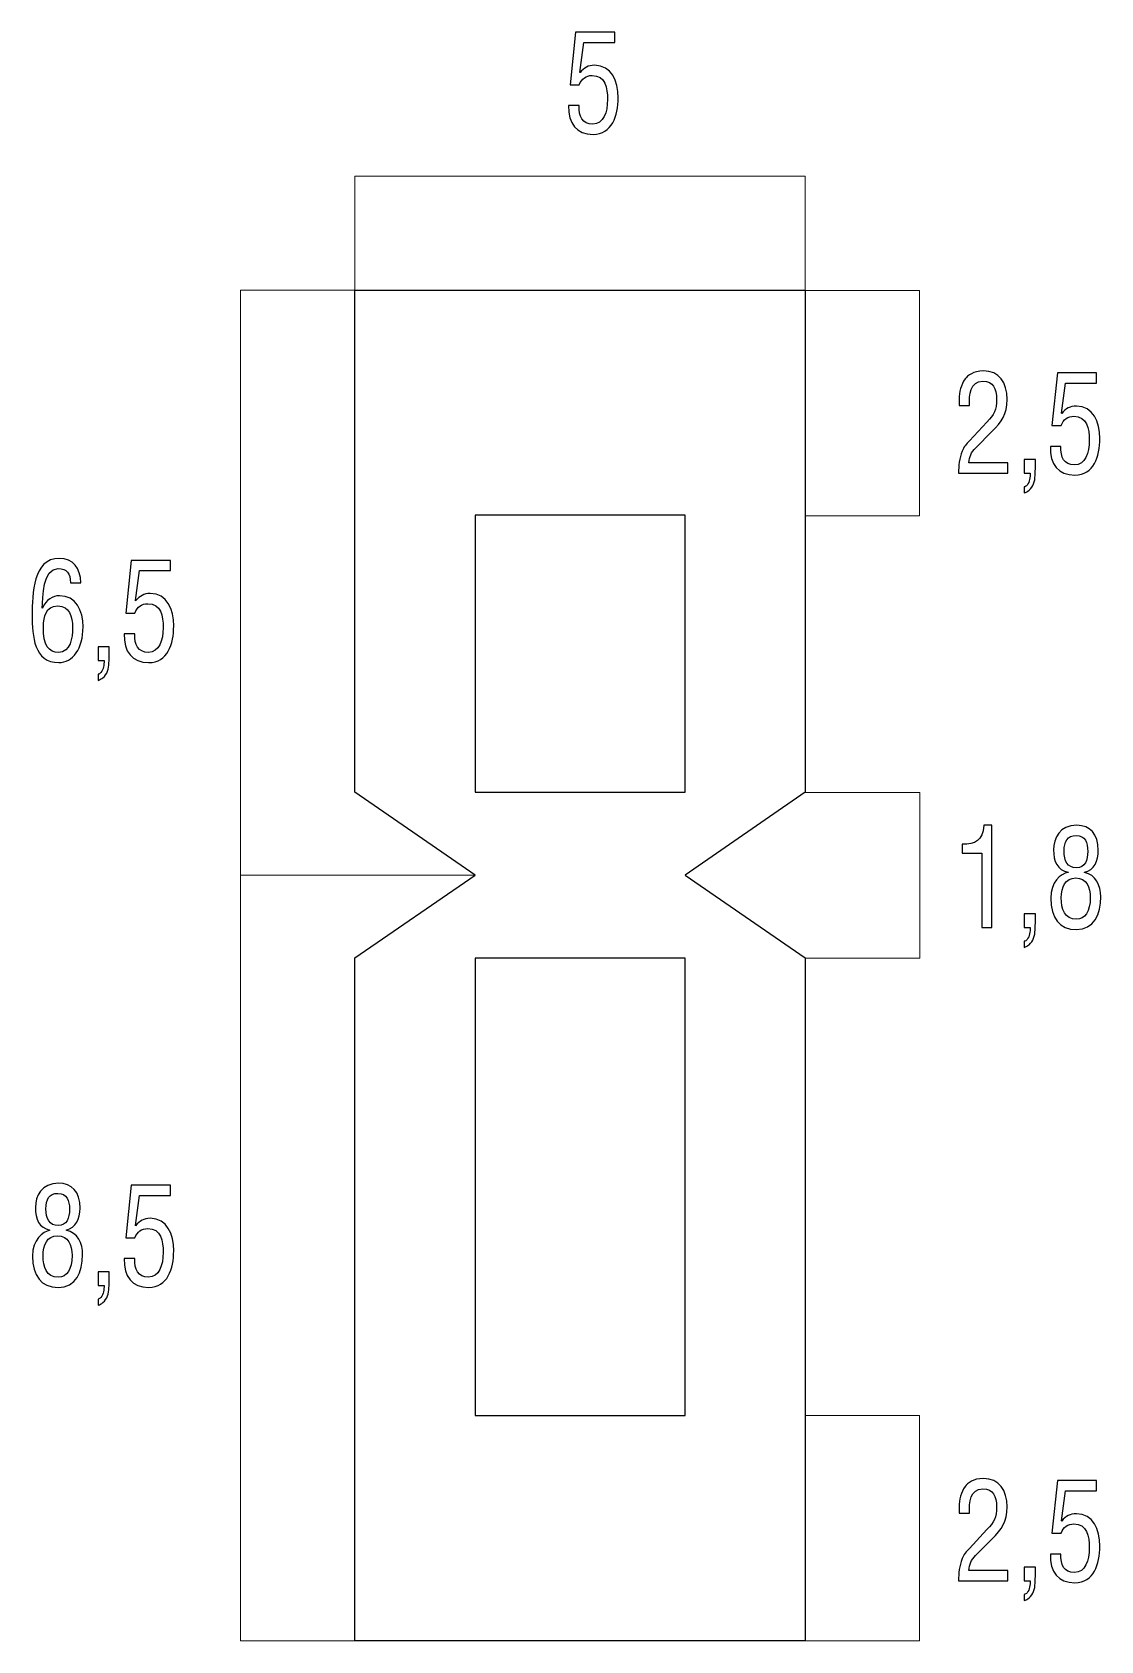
# Model space of a CAD drawing. Header units: millimetres. Extents: x -187 to 68, y -53 to 125.
# Drawn here: x 28.77 to 45.35, y 100.05 to 125.03 of the extents above; entities that cross this region are included whole.
import ezdxf

# ---------------------------------------------------------------- set-up
doc = ezdxf.new("R2010")
doc.units = ezdxf.units.MM
doc.header["$MEASUREMENT"] = 0
doc.layers.add('ESQUEMA', color=7, linetype='Continuous')

msp = doc.modelspace()

# ---------------------------------------------------------------- linework, layer by layer
at = {"layer": 'ESQUEMA', "color": 250}
for points, knots in [([(37.2575, 123.8926), (37.2501, 123.7232), (37.3073, 123.605), (37.4692, 123.605), (37.4692, 123.605), (37.6368, 123.605), (37.6978, 123.791), (37.6978, 123.9878), (37.6978, 123.9878), (37.6978, 124.1698), (37.6618, 124.36), (37.4593, 124.36), (37.4593, 124.36), (37.3644, 124.36), (37.2974, 124.3134), (37.2596, 124.2161), (37.2596, 124.2161), (37.2596, 124.2161), (37.1182, 124.2161), (37.1182, 124.2161), (37.1182, 124.2161), (37.1182, 124.2161), (37.2025, 125.0327), (37.2025, 125.0327), (37.2025, 125.0327), (37.2025, 125.0327), (37.81, 125.0327), (37.81, 125.0327), (37.81, 125.0327), (37.81, 125.0327), (37.81, 124.874), (37.81, 124.874), (37.81, 124.874), (37.81, 124.874), (37.3298, 124.874), (37.3298, 124.874), (37.3298, 124.874), (37.3298, 124.874), (37.2671, 124.4087), (37.2671, 124.4087), (37.2671, 124.4087), (37.2671, 124.4087), (37.2709, 124.4044), (37.2709, 124.4044), (37.2709, 124.4044), (37.3337, 124.4806), (37.3983, 124.5187), (37.4978, 124.5187), (37.4978, 124.5187), (37.7606, 124.5166), (37.8618, 124.2736), (37.8618, 124.0153), (37.8618, 124.0153), (37.8618, 123.7338), (37.7683, 123.4463), (37.4727, 123.4463), (37.4727, 123.4463), (37.2198, 123.4463), (37.0822, 123.6132), (37.0935, 123.8926), (37.0935, 123.8926), (37.0935, 123.8926), (37.2575, 123.8926), (37.2575, 123.8926)], [0, 0, 0, 0, 0.0588235, 0.0588235, 0.0588235, 0.0588235, 0.1176471, 0.1176471, 0.1176471, 0.1176471, 0.1764706, 0.1764706, 0.1764706, 0.1764706, 0.2352941, 0.2352941, 0.2352941, 0.2352941, 0.2941176, 0.2941176, 0.2941176, 0.2941176, 0.3529412, 0.3529412, 0.3529412, 0.3529412, 0.4117647, 0.4117647, 0.4117647, 0.4117647, 0.4705882, 0.4705882, 0.4705882, 0.4705882, 0.5294118, 0.5294118, 0.5294118, 0.5294118, 0.5882353, 0.5882353, 0.5882353, 0.5882353, 0.6470588, 0.6470588, 0.6470588, 0.6470588, 0.7058824, 0.7058824, 0.7058824, 0.7058824, 0.7647059, 0.7647059, 0.7647059, 0.7647059, 0.8235294, 0.8235294, 0.8235294, 0.8235294, 0.8823529, 0.8823529, 0.8823529, 0.8823529, 1, 1, 1, 1]), ([(38.9038, 111.9432), (38.9038, 111.9432), (40.7672, 113.2315), (40.7672, 113.2315), (40.7672, 113.2315), (40.7672, 113.2315), (40.7672, 121.0251), (40.7672, 121.0251), (40.7672, 121.0251), (40.7672, 121.0251), (33.7769, 121.0251), (33.7769, 121.0251), (33.7769, 121.0251), (33.7769, 121.0251), (33.7769, 113.2305), (33.7769, 113.2305), (33.7769, 113.2305), (33.7769, 113.2305), (35.642, 111.9432), (35.642, 111.9432), (35.642, 111.9432), (35.642, 111.9432), (33.7776, 110.6573), (33.7776, 110.6573), (33.7776, 110.6573), (33.7776, 110.6573), (33.7776, 100.0553), (33.7776, 100.0553), (33.7776, 100.0553), (33.7776, 100.0553), (40.7679, 100.0553), (40.7679, 100.0553), (40.7679, 100.0553), (40.7679, 100.0553), (40.7679, 110.6573), (40.7679, 110.6573), (40.7679, 110.6573), (40.7679, 110.6573), (38.9038, 111.9432), (38.9038, 111.9432)], [0, 0, 0, 0, 0.0909091, 0.0909091, 0.0909091, 0.0909091, 0.1818182, 0.1818182, 0.1818182, 0.1818182, 0.2727273, 0.2727273, 0.2727273, 0.2727273, 0.3636364, 0.3636364, 0.3636364, 0.3636364, 0.4545455, 0.4545455, 0.4545455, 0.4545455, 0.5454545, 0.5454545, 0.5454545, 0.5454545, 0.6363636, 0.6363636, 0.6363636, 0.6363636, 0.7272727, 0.7272727, 0.7272727, 0.7272727, 0.8181818, 0.8181818, 0.8181818, 0.8181818, 1, 1, 1, 1]), ([(43.4118, 118.5756), (43.3434, 118.5079), (43.3127, 118.4444), (43.3088, 118.3449), (43.3088, 118.3449), (43.3088, 118.3449), (43.9128, 118.3449), (43.9128, 118.3449), (43.9128, 118.3449), (43.9128, 118.3449), (43.9128, 118.1861), (43.9128, 118.1861), (43.9128, 118.1861), (43.9128, 118.1861), (43.1448, 118.1861), (43.1448, 118.1861), (43.1448, 118.1861), (43.1469, 118.3004), (43.1603, 118.4169), (43.2019, 118.529), (43.2019, 118.529), (43.2231, 118.5841), (43.2725, 118.6433), (43.3148, 118.6874), (43.3148, 118.6874), (43.3148, 118.6874), (43.5872, 118.9795), (43.5872, 118.9795), (43.5872, 118.9795), (43.6976, 119.0981), (43.7357, 119.1616), (43.7357, 119.3351), (43.7357, 119.3351), (43.7357, 119.4956), (43.6859, 119.6142), (43.524, 119.6142), (43.524, 119.6142), (43.3279, 119.6142), (43.3109, 119.4004), (43.3148, 119.2335), (43.3148, 119.2335), (43.3148, 119.2335), (43.1564, 119.2335), (43.1564, 119.2335), (43.1564, 119.2335), (43.1564, 119.2335), (43.1564, 119.3309), (43.1564, 119.3309), (43.1564, 119.3309), (43.1564, 119.447), (43.1832, 119.557), (43.2478, 119.648), (43.2478, 119.648), (43.2915, 119.6988), (43.372, 119.7729), (43.5318, 119.7729), (43.5318, 119.7729), (43.7756, 119.7729), (43.8997, 119.593), (43.8997, 119.3309), (43.8997, 119.3309), (43.8997, 119.0981), (43.8158, 118.9838), (43.669, 118.8356), (43.669, 118.8356), (43.669, 118.8356), (43.4118, 118.5756), (43.4118, 118.5756)], [0, 0, 0, 0, 0.0555556, 0.0555556, 0.0555556, 0.0555556, 0.1111111, 0.1111111, 0.1111111, 0.1111111, 0.1666667, 0.1666667, 0.1666667, 0.1666667, 0.2222222, 0.2222222, 0.2222222, 0.2222222, 0.2777778, 0.2777778, 0.2777778, 0.2777778, 0.3333333, 0.3333333, 0.3333333, 0.3333333, 0.3888889, 0.3888889, 0.3888889, 0.3888889, 0.4444444, 0.4444444, 0.4444444, 0.4444444, 0.5, 0.5, 0.5, 0.5, 0.5555556, 0.5555556, 0.5555556, 0.5555556, 0.6111111, 0.6111111, 0.6111111, 0.6111111, 0.6666667, 0.6666667, 0.6666667, 0.6666667, 0.7222222, 0.7222222, 0.7222222, 0.7222222, 0.7777778, 0.7777778, 0.7777778, 0.7777778, 0.8333333, 0.8333333, 0.8333333, 0.8333333, 0.8888889, 0.8888889, 0.8888889, 0.8888889, 1, 1, 1, 1]), ([(44.7358, 118.6009), (44.7284, 118.4316), (44.7856, 118.3134), (44.9475, 118.3134), (44.9475, 118.3134), (45.1147, 118.3134), (45.1757, 118.4993), (45.1757, 118.6961), (45.1757, 118.6961), (45.1757, 118.8782), (45.1397, 119.0683), (44.9376, 119.0683), (44.9376, 119.0683), (44.8424, 119.0683), (44.7757, 119.0218), (44.7376, 118.9244), (44.7376, 118.9244), (44.7376, 118.9244), (44.5965, 118.9244), (44.5965, 118.9244), (44.5965, 118.9244), (44.5965, 118.9244), (44.6804, 119.7411), (44.6804, 119.7411), (44.6804, 119.7411), (44.6804, 119.7411), (45.2883, 119.7411), (45.2883, 119.7411), (45.2883, 119.7411), (45.2883, 119.7411), (45.2883, 119.5823), (45.2883, 119.5823), (45.2883, 119.5823), (45.2883, 119.5823), (44.8081, 119.5823), (44.8081, 119.5823), (44.8081, 119.5823), (44.8081, 119.5823), (44.745, 119.117), (44.745, 119.117), (44.745, 119.117), (44.745, 119.117), (44.7489, 119.1128), (44.7489, 119.1128), (44.7489, 119.1128), (44.812, 119.189), (44.8766, 119.2271), (44.9761, 119.2271), (44.9761, 119.2271), (45.2389, 119.225), (45.3398, 118.9819), (45.3398, 118.7237), (45.3398, 118.7237), (45.3398, 118.4421), (45.2463, 118.1546), (44.951, 118.1546), (44.951, 118.1546), (44.6977, 118.1546), (44.5605, 118.3215), (44.5718, 118.6009), (44.5718, 118.6009), (44.5718, 118.6009), (44.7358, 118.6009), (44.7358, 118.6009)], [0, 0, 0, 0, 0.0588235, 0.0588235, 0.0588235, 0.0588235, 0.1176471, 0.1176471, 0.1176471, 0.1176471, 0.1764706, 0.1764706, 0.1764706, 0.1764706, 0.2352941, 0.2352941, 0.2352941, 0.2352941, 0.2941176, 0.2941176, 0.2941176, 0.2941176, 0.3529412, 0.3529412, 0.3529412, 0.3529412, 0.4117647, 0.4117647, 0.4117647, 0.4117647, 0.4705882, 0.4705882, 0.4705882, 0.4705882, 0.5294118, 0.5294118, 0.5294118, 0.5294118, 0.5882353, 0.5882353, 0.5882353, 0.5882353, 0.6470588, 0.6470588, 0.6470588, 0.6470588, 0.7058824, 0.7058824, 0.7058824, 0.7058824, 0.7647059, 0.7647059, 0.7647059, 0.7647059, 0.8235294, 0.8235294, 0.8235294, 0.8235294, 0.8823529, 0.8823529, 0.8823529, 0.8823529, 1, 1, 1, 1]), ([(44.166, 118.1863), (44.166, 118.1863), (44.166, 118.3979), (44.166, 118.3979), (44.166, 118.3979), (44.166, 118.3979), (44.3395, 118.3979), (44.3395, 118.3979), (44.3395, 118.3979), (44.3395, 118.3637), (44.3413, 118.2286), (44.3339, 118.1482), (44.3339, 118.1482), (44.3321, 118.0614), (44.3088, 117.9725), (44.2404, 117.9196), (44.2404, 117.9196), (44.2192, 117.9005), (44.1928, 117.8878), (44.166, 117.8776), (44.166, 117.8776), (44.166, 117.8776), (44.166, 117.9725), (44.166, 117.9725), (44.166, 117.9725), (44.1794, 117.9746), (44.1984, 117.9852), (44.2101, 118), (44.2101, 118), (44.2517, 118.0508), (44.2595, 118.1207), (44.2595, 118.1863), (44.2595, 118.1863), (44.2595, 118.1863), (44.166, 118.1863), (44.166, 118.1863)], [0, 0, 0, 0, 0.1, 0.1, 0.1, 0.1, 0.2, 0.2, 0.2, 0.2, 0.3, 0.3, 0.3, 0.3, 0.4, 0.4, 0.4, 0.4, 0.5, 0.5, 0.5, 0.5, 0.6, 0.6, 0.6, 0.6, 0.7, 0.7, 0.7, 0.7, 0.8, 0.8, 0.8, 0.8, 1, 1, 1, 1]), ([(35.642, 117.534), (35.642, 117.534), (38.9038, 117.534), (38.9038, 117.534), (38.9038, 117.534), (38.9038, 117.534), (38.9038, 113.2322), (38.9038, 113.2322), (38.9038, 113.2322), (38.9038, 113.2322), (35.642, 113.2322), (35.642, 113.2322), (35.642, 113.2322), (35.642, 113.2322), (35.642, 117.534), (35.642, 117.534)], [0, 0, 0, 0, 0.2, 0.2, 0.2, 0.2, 0.4, 0.4, 0.4, 0.4, 0.6, 0.6, 0.6, 0.6, 1, 1, 1, 1]), ([(28.7675, 115.9803), (28.7675, 116.3101), (28.7788, 116.8626), (29.1904, 116.8626), (29.1904, 116.8626), (29.4021, 116.8626), (29.5182, 116.7123), (29.5238, 116.4837), (29.5238, 116.4837), (29.5238, 116.4837), (29.3622, 116.4837), (29.3622, 116.4837), (29.3622, 116.4837), (29.3622, 116.6276), (29.3065, 116.7038), (29.171, 116.7038), (29.171, 116.7038), (28.9294, 116.7038), (28.9315, 116.2572), (28.9234, 116.0882), (28.9234, 116.0882), (28.9234, 116.0882), (28.9273, 116.0882), (28.9273, 116.0882), (28.9273, 116.0882), (28.9827, 116.2237), (29.0874, 116.283), (29.1904, 116.283), (29.1904, 116.283), (29.4459, 116.283), (29.558, 116.0544), (29.558, 115.7983), (29.558, 115.7983), (29.558, 115.4599), (29.3961, 115.244), (29.1792, 115.244), (29.1792, 115.244), (28.796, 115.244), (28.7675, 115.6543), (28.7675, 115.9803)], [0, 0, 0, 0, 0.0909091, 0.0909091, 0.0909091, 0.0909091, 0.1818182, 0.1818182, 0.1818182, 0.1818182, 0.2727273, 0.2727273, 0.2727273, 0.2727273, 0.3636364, 0.3636364, 0.3636364, 0.3636364, 0.4545455, 0.4545455, 0.4545455, 0.4545455, 0.5454545, 0.5454545, 0.5454545, 0.5454545, 0.6363636, 0.6363636, 0.6363636, 0.6363636, 0.7272727, 0.7272727, 0.7272727, 0.7272727, 0.8181818, 0.8181818, 0.8181818, 0.8181818, 1, 1, 1, 1]), ([(30.3601, 115.6905), (30.3527, 115.5211), (30.4099, 115.403), (30.5718, 115.403), (30.5718, 115.403), (30.739, 115.403), (30.8, 115.5889), (30.8, 115.7857), (30.8, 115.7857), (30.8, 115.9678), (30.764, 116.1579), (30.5619, 116.1579), (30.5619, 116.1579), (30.4667, 116.1579), (30.4, 116.1113), (30.3619, 116.014), (30.3619, 116.014), (30.3619, 116.014), (30.2208, 116.014), (30.2208, 116.014), (30.2208, 116.014), (30.2208, 116.014), (30.3047, 116.8307), (30.3047, 116.8307), (30.3047, 116.8307), (30.3047, 116.8307), (30.9126, 116.8307), (30.9126, 116.8307), (30.9126, 116.8307), (30.9126, 116.8307), (30.9126, 116.6719), (30.9126, 116.6719), (30.9126, 116.6719), (30.9126, 116.6719), (30.4324, 116.6719), (30.4324, 116.6719), (30.4324, 116.6719), (30.4324, 116.6719), (30.3693, 116.2066), (30.3693, 116.2066), (30.3693, 116.2066), (30.3693, 116.2066), (30.3732, 116.2024), (30.3732, 116.2024), (30.3732, 116.2024), (30.4363, 116.2786), (30.5009, 116.3167), (30.6004, 116.3167), (30.6004, 116.3167), (30.8632, 116.3145), (30.9641, 116.0715), (30.9641, 115.8132), (30.9641, 115.8132), (30.9641, 115.5317), (30.8706, 115.2442), (30.5753, 115.2442), (30.5753, 115.2442), (30.322, 115.2442), (30.1848, 115.4111), (30.1961, 115.6905), (30.1961, 115.6905), (30.1961, 115.6905), (30.3601, 115.6905), (30.3601, 115.6905)], [0, 0, 0, 0, 0.0588235, 0.0588235, 0.0588235, 0.0588235, 0.1176471, 0.1176471, 0.1176471, 0.1176471, 0.1764706, 0.1764706, 0.1764706, 0.1764706, 0.2352941, 0.2352941, 0.2352941, 0.2352941, 0.2941176, 0.2941176, 0.2941176, 0.2941176, 0.3529412, 0.3529412, 0.3529412, 0.3529412, 0.4117647, 0.4117647, 0.4117647, 0.4117647, 0.4705882, 0.4705882, 0.4705882, 0.4705882, 0.5294118, 0.5294118, 0.5294118, 0.5294118, 0.5882353, 0.5882353, 0.5882353, 0.5882353, 0.6470588, 0.6470588, 0.6470588, 0.6470588, 0.7058824, 0.7058824, 0.7058824, 0.7058824, 0.7647059, 0.7647059, 0.7647059, 0.7647059, 0.8235294, 0.8235294, 0.8235294, 0.8235294, 0.8823529, 0.8823529, 0.8823529, 0.8823529, 1, 1, 1, 1]), ([(29.1636, 116.1242), (28.977, 116.1242), (28.9428, 115.9507), (28.9428, 115.8046), (28.9428, 115.8046), (28.9333, 115.5044), (29.0324, 115.4028), (29.1753, 115.4028), (29.1753, 115.4028), (29.3622, 115.4028), (29.3944, 115.6272), (29.3944, 115.7877), (29.3944, 115.7877), (29.3944, 115.9612), (29.3467, 116.1242), (29.1636, 116.1242)], [0, 0, 0, 0, 0.2, 0.2, 0.2, 0.2, 0.4, 0.4, 0.4, 0.4, 0.6, 0.6, 0.6, 0.6, 1, 1, 1, 1]), ([(29.7903, 115.2759), (29.7903, 115.2759), (29.7903, 115.4875), (29.7903, 115.4875), (29.7903, 115.4875), (29.7903, 115.4875), (29.9638, 115.4875), (29.9638, 115.4875), (29.9638, 115.4875), (29.9638, 115.4533), (29.9656, 115.3182), (29.9582, 115.2378), (29.9582, 115.2378), (29.9564, 115.151), (29.9332, 115.0621), (29.8647, 115.0092), (29.8647, 115.0092), (29.8435, 114.9901), (29.8171, 114.9774), (29.7903, 114.9672), (29.7903, 114.9672), (29.7903, 114.9672), (29.7903, 115.0621), (29.7903, 115.0621), (29.7903, 115.0621), (29.8037, 115.0642), (29.8227, 115.0748), (29.8344, 115.0896), (29.8344, 115.0896), (29.876, 115.1404), (29.8838, 115.2102), (29.8838, 115.2759), (29.8838, 115.2759), (29.8838, 115.2759), (29.7903, 115.2759), (29.7903, 115.2759)], [0, 0, 0, 0, 0.1, 0.1, 0.1, 0.1, 0.2, 0.2, 0.2, 0.2, 0.3, 0.3, 0.3, 0.3, 0.4, 0.4, 0.4, 0.4, 0.5, 0.5, 0.5, 0.5, 0.6, 0.6, 0.6, 0.6, 0.7, 0.7, 0.7, 0.7, 0.8, 0.8, 0.8, 0.8, 1, 1, 1, 1]), ([(43.5069, 112.2857), (43.5069, 112.2857), (43.2021, 112.2857), (43.2021, 112.2857), (43.2021, 112.2857), (43.2021, 112.2857), (43.2021, 112.4233), (43.2021, 112.4233), (43.2021, 112.4233), (43.4061, 112.4275), (43.5186, 112.4699), (43.5415, 112.7175), (43.5415, 112.7175), (43.5415, 112.7175), (43.665, 112.7175), (43.665, 112.7175), (43.665, 112.7175), (43.665, 112.7175), (43.665, 111.1307), (43.665, 111.1307), (43.665, 111.1307), (43.665, 111.1307), (43.5069, 111.1307), (43.5069, 111.1307), (43.5069, 111.1307), (43.5069, 111.1307), (43.5069, 112.2857), (43.5069, 112.2857)], [0, 0, 0, 0, 0.125, 0.125, 0.125, 0.125, 0.25, 0.25, 0.25, 0.25, 0.375, 0.375, 0.375, 0.375, 0.5, 0.5, 0.5, 0.5, 0.625, 0.625, 0.625, 0.625, 0.75, 0.75, 0.75, 0.75, 1, 1, 1, 1]), ([(44.8483, 111.9895), (44.6786, 112.0213), (44.6214, 112.1589), (44.6214, 112.3388), (44.6214, 112.3388), (44.6214, 112.5183), (44.7149, 112.7173), (44.9834, 112.7173), (44.9834, 112.7173), (45.1838, 112.7173), (45.315, 112.5861), (45.315, 112.3282), (45.315, 112.3282), (45.315, 112.1673), (45.254, 112.0213), (45.0995, 111.9895), (45.0995, 111.9895), (45.0995, 111.9895), (45.0995, 111.9853), (45.0995, 111.9853), (45.0995, 111.9853), (45.2787, 111.9514), (45.3549, 111.7821), (45.3549, 111.6089), (45.3549, 111.6089), (45.3549, 111.3358), (45.2501, 111.0991), (44.9739, 111.0991), (44.9739, 111.0991), (44.7128, 111.0991), (44.5777, 111.279), (44.5777, 111.5856), (44.5777, 111.5856), (44.5777, 111.8414), (44.7301, 111.962), (44.8483, 111.9853), (44.8483, 111.9853), (44.8483, 111.9853), (44.8483, 111.9895), (44.8483, 111.9895)], [0, 0, 0, 0, 0.0909091, 0.0909091, 0.0909091, 0.0909091, 0.1818182, 0.1818182, 0.1818182, 0.1818182, 0.2727273, 0.2727273, 0.2727273, 0.2727273, 0.3636364, 0.3636364, 0.3636364, 0.3636364, 0.4545455, 0.4545455, 0.4545455, 0.4545455, 0.5454545, 0.5454545, 0.5454545, 0.5454545, 0.6363636, 0.6363636, 0.6363636, 0.6363636, 0.7272727, 0.7272727, 0.7272727, 0.7272727, 0.8181818, 0.8181818, 0.8181818, 0.8181818, 1, 1, 1, 1]), ([(44.9739, 112.0594), (45.1132, 112.0594), (45.1513, 112.1758), (45.1513, 112.3134), (45.1513, 112.3134), (45.1513, 112.4488), (45.1132, 112.5589), (44.9721, 112.5589), (44.9721, 112.5589), (44.831, 112.5589), (44.7855, 112.4615), (44.7855, 112.3197), (44.7855, 112.3197), (44.7834, 112.1631), (44.8405, 112.0594), (44.9739, 112.0594)], [0, 0, 0, 0, 0.2, 0.2, 0.2, 0.2, 0.4, 0.4, 0.4, 0.4, 0.6, 0.6, 0.6, 0.6, 1, 1, 1, 1]), ([(44.9777, 111.2579), (45.1093, 111.2579), (45.1912, 111.3782), (45.1912, 111.5941), (45.1912, 111.5941), (45.1912, 111.757), (45.1319, 111.9006), (44.9665, 111.9006), (44.9665, 111.9006), (44.8007, 111.9006), (44.7414, 111.7528), (44.7414, 111.5919), (44.7414, 111.5919), (44.7414, 111.4163), (44.7908, 111.2579), (44.9777, 111.2579)], [0, 0, 0, 0, 0.2, 0.2, 0.2, 0.2, 0.4, 0.4, 0.4, 0.4, 0.6, 0.6, 0.6, 0.6, 1, 1, 1, 1]), ([(44.166, 111.1307), (44.166, 111.1307), (44.166, 111.3424), (44.166, 111.3424), (44.166, 111.3424), (44.166, 111.3424), (44.3395, 111.3424), (44.3395, 111.3424), (44.3395, 111.3424), (44.3395, 111.3082), (44.3413, 111.1731), (44.3339, 111.0926), (44.3339, 111.0926), (44.3321, 111.0058), (44.3088, 110.9169), (44.2404, 110.864), (44.2404, 110.864), (44.2192, 110.845), (44.1928, 110.8323), (44.166, 110.822), (44.166, 110.822), (44.166, 110.822), (44.166, 110.9169), (44.166, 110.9169), (44.166, 110.9169), (44.1794, 110.9191), (44.1984, 110.9296), (44.2101, 110.9445), (44.2101, 110.9445), (44.2517, 110.9953), (44.2595, 111.0651), (44.2595, 111.1307), (44.2595, 111.1307), (44.2595, 111.1307), (44.166, 111.1307), (44.166, 111.1307)], [0, 0, 0, 0, 0.1, 0.1, 0.1, 0.1, 0.2, 0.2, 0.2, 0.2, 0.3, 0.3, 0.3, 0.3, 0.4, 0.4, 0.4, 0.4, 0.5, 0.5, 0.5, 0.5, 0.6, 0.6, 0.6, 0.6, 0.7, 0.7, 0.7, 0.7, 0.8, 0.8, 0.8, 0.8, 1, 1, 1, 1]), ([(38.9038, 103.5548), (38.9038, 103.5548), (35.642, 103.5548), (35.642, 103.5548), (35.642, 103.5548), (35.642, 103.5548), (35.642, 110.6569), (35.642, 110.6569), (35.642, 110.6569), (35.642, 110.6569), (38.9038, 110.6569), (38.9038, 110.6569), (38.9038, 110.6569), (38.9038, 110.6569), (38.9038, 103.5548), (38.9038, 103.5548)], [0, 0, 0, 0, 0.2, 0.2, 0.2, 0.2, 0.4, 0.4, 0.4, 0.4, 0.6, 0.6, 0.6, 0.6, 1, 1, 1, 1]), ([(29.0439, 106.4333), (28.8742, 106.465), (28.8171, 106.6026), (28.8171, 106.7825), (28.8171, 106.7825), (28.8171, 106.9621), (28.9106, 107.1611), (29.179, 107.1611), (29.179, 107.1611), (29.379, 107.1611), (29.5106, 107.0298), (29.5106, 106.7719), (29.5106, 106.7719), (29.5106, 106.6111), (29.4496, 106.465), (29.2951, 106.4333), (29.2951, 106.4333), (29.2951, 106.4333), (29.2951, 106.429), (29.2951, 106.429), (29.2951, 106.429), (29.4743, 106.3952), (29.5505, 106.2258), (29.5505, 106.0526), (29.5505, 106.0526), (29.5505, 105.7796), (29.4457, 105.5429), (29.1695, 105.5429), (29.1695, 105.5429), (28.9084, 105.5429), (28.773, 105.7228), (28.773, 106.0293), (28.773, 106.0293), (28.773, 106.2851), (28.9257, 106.4058), (29.0439, 106.429), (29.0439, 106.429), (29.0439, 106.429), (29.0439, 106.4333), (29.0439, 106.4333)], [0, 0, 0, 0, 0.0909091, 0.0909091, 0.0909091, 0.0909091, 0.1818182, 0.1818182, 0.1818182, 0.1818182, 0.2727273, 0.2727273, 0.2727273, 0.2727273, 0.3636364, 0.3636364, 0.3636364, 0.3636364, 0.4545455, 0.4545455, 0.4545455, 0.4545455, 0.5454545, 0.5454545, 0.5454545, 0.5454545, 0.6363636, 0.6363636, 0.6363636, 0.6363636, 0.7272727, 0.7272727, 0.7272727, 0.7272727, 0.8181818, 0.8181818, 0.8181818, 0.8181818, 1, 1, 1, 1]), ([(29.1695, 106.5031), (29.3088, 106.5031), (29.3466, 106.6195), (29.3466, 106.7571), (29.3466, 106.7571), (29.3466, 106.8926), (29.3088, 107.0027), (29.1674, 107.0027), (29.1674, 107.0027), (29.0266, 107.0027), (28.9808, 106.9053), (28.9808, 106.7635), (28.9808, 106.7635), (28.979, 106.6068), (29.0361, 106.5031), (29.1695, 106.5031)], [0, 0, 0, 0, 0.2, 0.2, 0.2, 0.2, 0.4, 0.4, 0.4, 0.4, 0.6, 0.6, 0.6, 0.6, 1, 1, 1, 1]), ([(30.3601, 105.9891), (30.3527, 105.8198), (30.4099, 105.7016), (30.5718, 105.7016), (30.5718, 105.7016), (30.739, 105.7016), (30.8, 105.8875), (30.8, 106.0843), (30.8, 106.0843), (30.8, 106.2664), (30.764, 106.4565), (30.5619, 106.4565), (30.5619, 106.4565), (30.4667, 106.4565), (30.4, 106.41), (30.3619, 106.3126), (30.3619, 106.3126), (30.3619, 106.3126), (30.2208, 106.3126), (30.2208, 106.3126), (30.2208, 106.3126), (30.2208, 106.3126), (30.3047, 107.1293), (30.3047, 107.1293), (30.3047, 107.1293), (30.3047, 107.1293), (30.9126, 107.1293), (30.9126, 107.1293), (30.9126, 107.1293), (30.9126, 107.1293), (30.9126, 106.9705), (30.9126, 106.9705), (30.9126, 106.9705), (30.9126, 106.9705), (30.4324, 106.9705), (30.4324, 106.9705), (30.4324, 106.9705), (30.4324, 106.9705), (30.3693, 106.5052), (30.3693, 106.5052), (30.3693, 106.5052), (30.3693, 106.5052), (30.3732, 106.501), (30.3732, 106.501), (30.3732, 106.501), (30.4363, 106.5772), (30.5009, 106.6153), (30.6004, 106.6153), (30.6004, 106.6153), (30.8632, 106.6132), (30.9641, 106.3701), (30.9641, 106.1119), (30.9641, 106.1119), (30.9641, 105.8303), (30.8706, 105.5428), (30.5753, 105.5428), (30.5753, 105.5428), (30.322, 105.5428), (30.1848, 105.7097), (30.1961, 105.9891), (30.1961, 105.9891), (30.1961, 105.9891), (30.3601, 105.9891), (30.3601, 105.9891)], [0, 0, 0, 0, 0.0588235, 0.0588235, 0.0588235, 0.0588235, 0.1176471, 0.1176471, 0.1176471, 0.1176471, 0.1764706, 0.1764706, 0.1764706, 0.1764706, 0.2352941, 0.2352941, 0.2352941, 0.2352941, 0.2941176, 0.2941176, 0.2941176, 0.2941176, 0.3529412, 0.3529412, 0.3529412, 0.3529412, 0.4117647, 0.4117647, 0.4117647, 0.4117647, 0.4705882, 0.4705882, 0.4705882, 0.4705882, 0.5294118, 0.5294118, 0.5294118, 0.5294118, 0.5882353, 0.5882353, 0.5882353, 0.5882353, 0.6470588, 0.6470588, 0.6470588, 0.6470588, 0.7058824, 0.7058824, 0.7058824, 0.7058824, 0.7647059, 0.7647059, 0.7647059, 0.7647059, 0.8235294, 0.8235294, 0.8235294, 0.8235294, 0.8823529, 0.8823529, 0.8823529, 0.8823529, 1, 1, 1, 1]), ([(29.1734, 105.7016), (29.305, 105.7016), (29.3868, 105.8219), (29.3868, 106.0378), (29.3868, 106.0378), (29.3868, 106.2008), (29.3275, 106.3444), (29.1621, 106.3444), (29.1621, 106.3444), (28.9963, 106.3444), (28.937, 106.1966), (28.937, 106.0357), (28.937, 106.0357), (28.937, 105.86), (28.9864, 105.7016), (29.1734, 105.7016)], [0, 0, 0, 0, 0.2, 0.2, 0.2, 0.2, 0.4, 0.4, 0.4, 0.4, 0.6, 0.6, 0.6, 0.6, 1, 1, 1, 1]), ([(29.7903, 105.5745), (29.7903, 105.5745), (29.7903, 105.7861), (29.7903, 105.7861), (29.7903, 105.7861), (29.7903, 105.7861), (29.9638, 105.7861), (29.9638, 105.7861), (29.9638, 105.7861), (29.9638, 105.7519), (29.9656, 105.6168), (29.9582, 105.5364), (29.9582, 105.5364), (29.9564, 105.4496), (29.9332, 105.3607), (29.8647, 105.3078), (29.8647, 105.3078), (29.8435, 105.2887), (29.8171, 105.276), (29.7903, 105.2658), (29.7903, 105.2658), (29.7903, 105.2658), (29.7903, 105.3607), (29.7903, 105.3607), (29.7903, 105.3607), (29.8037, 105.3628), (29.8227, 105.3734), (29.8344, 105.3882), (29.8344, 105.3882), (29.876, 105.439), (29.8838, 105.5089), (29.8838, 105.5745), (29.8838, 105.5745), (29.8838, 105.5745), (29.7903, 105.5745), (29.7903, 105.5745)], [0, 0, 0, 0, 0.1, 0.1, 0.1, 0.1, 0.2, 0.2, 0.2, 0.2, 0.3, 0.3, 0.3, 0.3, 0.4, 0.4, 0.4, 0.4, 0.5, 0.5, 0.5, 0.5, 0.6, 0.6, 0.6, 0.6, 0.7, 0.7, 0.7, 0.7, 0.8, 0.8, 0.8, 0.8, 1, 1, 1, 1]), ([(43.4118, 101.3777), (43.3434, 101.31), (43.3127, 101.2465), (43.3088, 101.147), (43.3088, 101.147), (43.3088, 101.147), (43.9128, 101.147), (43.9128, 101.147), (43.9128, 101.147), (43.9128, 101.147), (43.9128, 100.9882), (43.9128, 100.9882), (43.9128, 100.9882), (43.9128, 100.9882), (43.1448, 100.9882), (43.1448, 100.9882), (43.1448, 100.9882), (43.1469, 101.1025), (43.1603, 101.2189), (43.2019, 101.3311), (43.2019, 101.3311), (43.2231, 101.3862), (43.2725, 101.4454), (43.3148, 101.4895), (43.3148, 101.4895), (43.3148, 101.4895), (43.5872, 101.7816), (43.5872, 101.7816), (43.5872, 101.7816), (43.6976, 101.9001), (43.7357, 101.9636), (43.7357, 102.1372), (43.7357, 102.1372), (43.7357, 102.2977), (43.6859, 102.4163), (43.524, 102.4163), (43.524, 102.4163), (43.3279, 102.4163), (43.3109, 102.2025), (43.3148, 102.0356), (43.3148, 102.0356), (43.3148, 102.0356), (43.1564, 102.0356), (43.1564, 102.0356), (43.1564, 102.0356), (43.1564, 102.0356), (43.1564, 102.133), (43.1564, 102.133), (43.1564, 102.133), (43.1564, 102.249), (43.1832, 102.3591), (43.2478, 102.4501), (43.2478, 102.4501), (43.2915, 102.5009), (43.372, 102.575), (43.5318, 102.575), (43.5318, 102.575), (43.7756, 102.575), (43.8997, 102.3951), (43.8997, 102.133), (43.8997, 102.133), (43.8997, 101.9001), (43.8158, 101.7858), (43.669, 101.6377), (43.669, 101.6377), (43.669, 101.6377), (43.4118, 101.3777), (43.4118, 101.3777)], [0, 0, 0, 0, 0.0555556, 0.0555556, 0.0555556, 0.0555556, 0.1111111, 0.1111111, 0.1111111, 0.1111111, 0.1666667, 0.1666667, 0.1666667, 0.1666667, 0.2222222, 0.2222222, 0.2222222, 0.2222222, 0.2777778, 0.2777778, 0.2777778, 0.2777778, 0.3333333, 0.3333333, 0.3333333, 0.3333333, 0.3888889, 0.3888889, 0.3888889, 0.3888889, 0.4444444, 0.4444444, 0.4444444, 0.4444444, 0.5, 0.5, 0.5, 0.5, 0.5555556, 0.5555556, 0.5555556, 0.5555556, 0.6111111, 0.6111111, 0.6111111, 0.6111111, 0.6666667, 0.6666667, 0.6666667, 0.6666667, 0.7222222, 0.7222222, 0.7222222, 0.7222222, 0.7777778, 0.7777778, 0.7777778, 0.7777778, 0.8333333, 0.8333333, 0.8333333, 0.8333333, 0.8888889, 0.8888889, 0.8888889, 0.8888889, 1, 1, 1, 1]), ([(44.7358, 101.403), (44.7284, 101.2336), (44.7856, 101.1155), (44.9475, 101.1155), (44.9475, 101.1155), (45.1147, 101.1155), (45.1757, 101.3014), (45.1757, 101.4982), (45.1757, 101.4982), (45.1757, 101.6803), (45.1397, 101.8704), (44.9376, 101.8704), (44.9376, 101.8704), (44.8424, 101.8704), (44.7757, 101.8238), (44.7376, 101.7265), (44.7376, 101.7265), (44.7376, 101.7265), (44.5965, 101.7265), (44.5965, 101.7265), (44.5965, 101.7265), (44.5965, 101.7265), (44.6804, 102.5432), (44.6804, 102.5432), (44.6804, 102.5432), (44.6804, 102.5432), (45.2883, 102.5432), (45.2883, 102.5432), (45.2883, 102.5432), (45.2883, 102.5432), (45.2883, 102.3844), (45.2883, 102.3844), (45.2883, 102.3844), (45.2883, 102.3844), (44.8081, 102.3844), (44.8081, 102.3844), (44.8081, 102.3844), (44.8081, 102.3844), (44.745, 101.9191), (44.745, 101.9191), (44.745, 101.9191), (44.745, 101.9191), (44.7489, 101.9149), (44.7489, 101.9149), (44.7489, 101.9149), (44.812, 101.9911), (44.8766, 102.0292), (44.9761, 102.0292), (44.9761, 102.0292), (45.2389, 102.027), (45.3398, 101.784), (45.3398, 101.5257), (45.3398, 101.5257), (45.3398, 101.2442), (45.2463, 100.9567), (44.951, 100.9567), (44.951, 100.9567), (44.6977, 100.9567), (44.5605, 101.1236), (44.5718, 101.403), (44.5718, 101.403), (44.5718, 101.403), (44.7358, 101.403), (44.7358, 101.403)], [0, 0, 0, 0, 0.0588235, 0.0588235, 0.0588235, 0.0588235, 0.1176471, 0.1176471, 0.1176471, 0.1176471, 0.1764706, 0.1764706, 0.1764706, 0.1764706, 0.2352941, 0.2352941, 0.2352941, 0.2352941, 0.2941176, 0.2941176, 0.2941176, 0.2941176, 0.3529412, 0.3529412, 0.3529412, 0.3529412, 0.4117647, 0.4117647, 0.4117647, 0.4117647, 0.4705882, 0.4705882, 0.4705882, 0.4705882, 0.5294118, 0.5294118, 0.5294118, 0.5294118, 0.5882353, 0.5882353, 0.5882353, 0.5882353, 0.6470588, 0.6470588, 0.6470588, 0.6470588, 0.7058824, 0.7058824, 0.7058824, 0.7058824, 0.7647059, 0.7647059, 0.7647059, 0.7647059, 0.8235294, 0.8235294, 0.8235294, 0.8235294, 0.8823529, 0.8823529, 0.8823529, 0.8823529, 1, 1, 1, 1]), ([(44.166, 100.9884), (44.166, 100.9884), (44.166, 101.2), (44.166, 101.2), (44.166, 101.2), (44.166, 101.2), (44.3395, 101.2), (44.3395, 101.2), (44.3395, 101.2), (44.3395, 101.1658), (44.3413, 101.0307), (44.3339, 100.9503), (44.3339, 100.9503), (44.3321, 100.8635), (44.3088, 100.7746), (44.2404, 100.7217), (44.2404, 100.7217), (44.2192, 100.7026), (44.1928, 100.6899), (44.166, 100.6797), (44.166, 100.6797), (44.166, 100.6797), (44.166, 100.7746), (44.166, 100.7746), (44.166, 100.7746), (44.1794, 100.7767), (44.1984, 100.7873), (44.2101, 100.8021), (44.2101, 100.8021), (44.2517, 100.8529), (44.2595, 100.9227), (44.2595, 100.9884), (44.2595, 100.9884), (44.2595, 100.9884), (44.166, 100.9884), (44.166, 100.9884)], [0, 0, 0, 0, 0.1, 0.1, 0.1, 0.1, 0.2, 0.2, 0.2, 0.2, 0.3, 0.3, 0.3, 0.3, 0.4, 0.4, 0.4, 0.4, 0.5, 0.5, 0.5, 0.5, 0.6, 0.6, 0.6, 0.6, 0.7, 0.7, 0.7, 0.7, 0.8, 0.8, 0.8, 0.8, 1, 1, 1, 1])]:
    msp.add_open_spline(points, degree=3, knots=knots, dxfattribs=at)
at = {"layer": 'ESQUEMA', "color": 250, "lineweight": 15}
for points, knots in [([(33.7777, 121.0244), (33.7777, 121.0244), (33.7769, 122.7988), (33.7769, 122.7988), (33.7769, 122.7988), (33.7769, 122.7988), (40.7672, 122.7988), (40.7672, 122.7988), (40.7672, 122.7988), (40.7672, 122.7988), (40.7672, 121.0258), (40.7672, 121.0258)], [0, 0, 0, 0, 0.25, 0.25, 0.25, 0.25, 0.5, 0.5, 0.5, 0.5, 1, 1, 1, 1]), ([(32.0021, 111.9488), (32.0021, 111.9488), (32.0021, 121.0243), (32.0021, 121.0243), (32.0021, 121.0243), (32.0021, 121.0243), (33.7783, 121.0243), (33.7783, 121.0243)], [0, 0, 0, 0, 0.3333333, 0.3333333, 0.3333333, 0.3333333, 1, 1, 1, 1]), ([(40.765, 121.0228), (40.765, 121.0228), (42.5398, 121.0232), (42.5398, 121.0232), (42.5398, 121.0232), (42.5398, 121.0232), (42.5398, 117.5229), (42.5398, 117.5229), (42.5398, 117.5229), (42.5398, 117.5229), (40.7664, 117.5229), (40.7664, 117.5229)], [0, 0, 0, 0, 0.25, 0.25, 0.25, 0.25, 0.5, 0.5, 0.5, 0.5, 1, 1, 1, 1]), ([(40.7698, 113.2266), (40.7698, 113.2266), (42.5439, 113.2273), (42.5439, 113.2273), (42.5439, 113.2273), (42.5439, 113.2273), (42.5439, 110.6541), (42.5439, 110.6541), (42.5439, 110.6541), (42.5439, 110.6541), (40.7712, 110.6541), (40.7712, 110.6541)], [0, 0, 0, 0, 0.25, 0.25, 0.25, 0.25, 0.5, 0.5, 0.5, 0.5, 1, 1, 1, 1]), ([(33.7763, 100.0556), (33.7763, 100.0556), (32.0022, 100.0549), (32.0022, 100.0549), (32.0022, 100.0549), (32.0022, 100.0549), (32.0022, 111.9432), (32.0022, 111.9432), (32.0022, 111.9432), (32.0022, 111.9432), (35.6414, 111.9432), (35.6414, 111.9432)], [0, 0, 0, 0, 0.25, 0.25, 0.25, 0.25, 0.5, 0.5, 0.5, 0.5, 1, 1, 1, 1]), ([(40.765, 103.5548), (40.765, 103.5548), (42.5398, 103.5551), (42.5398, 103.5551), (42.5398, 103.5551), (42.5398, 103.5551), (42.5398, 100.0549), (42.5398, 100.0549), (42.5398, 100.0549), (42.5398, 100.0549), (40.7664, 100.0549), (40.7664, 100.0549)], [0, 0, 0, 0, 0.25, 0.25, 0.25, 0.25, 0.5, 0.5, 0.5, 0.5, 1, 1, 1, 1])]:
    msp.add_open_spline(points, degree=3, knots=knots, dxfattribs=at)

doc.saveas('drawing.dxf')
